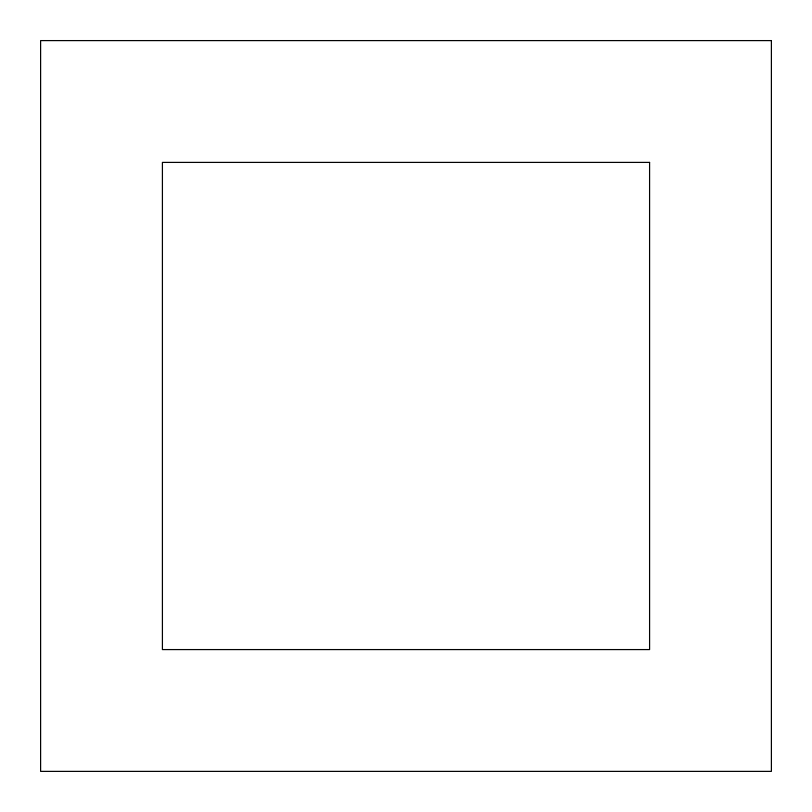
<?xml version="1.0" encoding="UTF-8"?>
<svg xmlns="http://www.w3.org/2000/svg" width="812" height="812" viewBox="0 0 812 812"><rect width="100%" height="100%" fill="white"/><g stroke="black" fill="none" stroke-linecap="round" stroke-linejoin="round"><path stroke-width="1.22" d="M771.39 40.6L40.61 40.6L40.61 771.38L771.39 771.38L771.39 40.6M649.59 162.4L162.41 162.4L162.41 649.58L649.59 649.58L649.59 162.4"/></g></svg>
